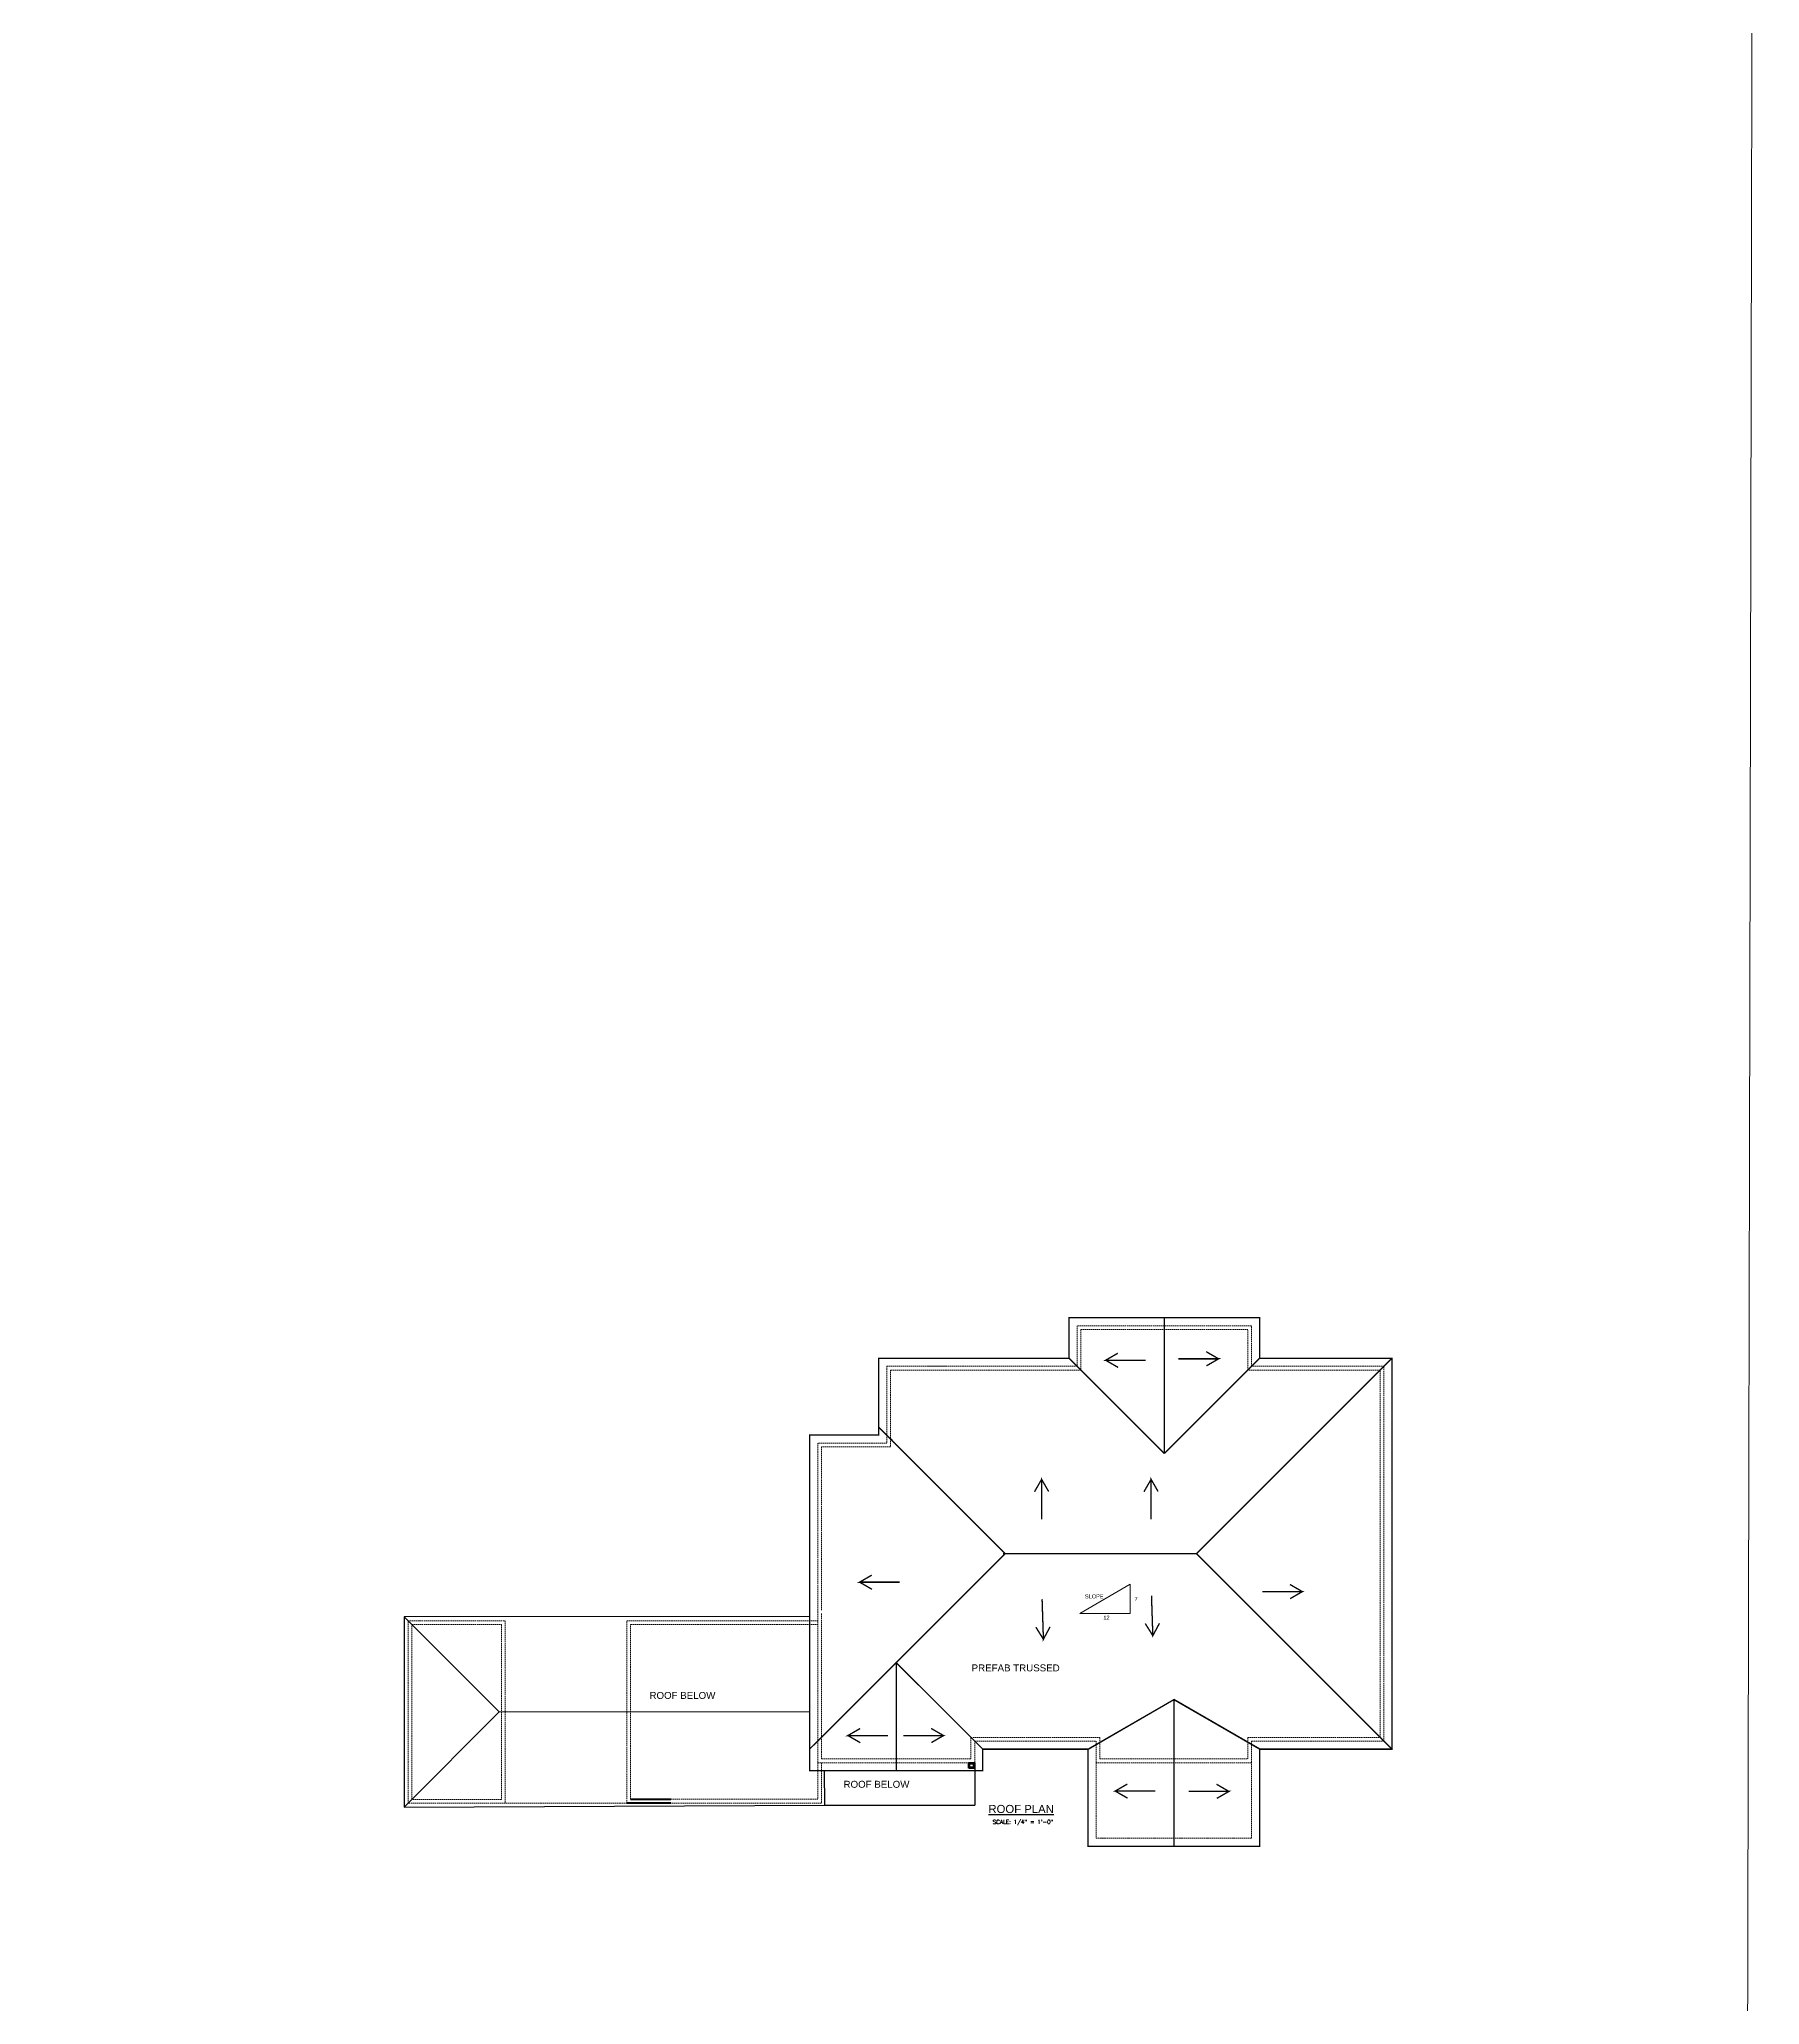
# Model space of a CAD drawing. Extents: x 4834 to 83801, y -13735 to 32221.
# Drawn here: x 15308 to 17855, y -11102 to -8191 of the extents above; entities that cross this region are included whole.
import ezdxf

# ---------------------------------------------------------------- set-up
doc = ezdxf.new("R2010")
doc.units = 0
doc.header["$LTSCALE"] = 8
doc.header["$MEASUREMENT"] = 0
doc.linetypes.add('Hidden (½x)', pattern=[0.1875, 0.125, -0.0625])
for name, color, linetype, lineweight in [('A-LIGHT+', 133, 'Continuous', 9), ('A-WALL', 7, 'Continuous', 40), ('A-Wall-New', 1, 'Continuous', 50), ('Details', 2, 'Continuous', 15), ('hatch', 8, 'Continuous', 13)]:
    doc.layers.add(name, color=color, linetype=linetype, lineweight=lineweight)
for name, color, linetype in [('A-LINE', 6, 'Continuous'), ('A-WALLS.', 7, 'Continuous'), ('PDF3_Text', 7, 'Continuous'), ('WALLELEV1-2', 7, 'Continuous')]:
    doc.layers.add(name, color=color, linetype=linetype)
doc.styles.add('DIM60', font='romans.shx', dxfattribs={"height": 6})
doc.styles.add('PDF Arial', font='arial.ttf')
doc.styles.get("Standard").update_dxf_attribs({"font": 'stylu.ttf'})
doc.styles.add('TITLE', font='arial.ttf', dxfattribs={"height": 12})

msp = doc.modelspace()

# ---------------------------------------------------------------- linework, layer by layer
at = {"layer": 'A-LIGHT+'}
for points in [[(17832.22444, -13734.73788), (8373.6285, -13734.73788), (8373.6285, -2690.99386), (17855.49773, -2741.18456)], [(16848.81834, -10522.66915), (16923.29609, -10522.66915), (16923.29609, -10479.22379)]]:
    msp.add_lwpolyline(points, close=True, dxfattribs=at)
for points in [[(15847.77549, -10527.34304), (15988.89186, -10668.45941)], [(15847.77549, -10809.57577), (15988.89186, -10668.45941)], [(15988.89186, -10668.45941), (16448.4704, -10668.36151)]]:
    msp.add_lwpolyline(points, dxfattribs=at)
at = {"layer": 'A-LINE', "color": 6, "linetype": 'Continuous', "lineweight": 30}
for p, q in [((16550.84198, -10246.87522), (16738.00428, -10434.03751)), ((17021.4615, -10434.03751), (16734.91304, -10434.03751)), ((16448.44034, -10527.21509), (15847.77549, -10527.34304)), ((15847.77549, -10527.34304), (15847.77549, -10809.57577)), ((16576.70507, -10595.36109), (16448.48216, -10723.58399)), ((16860.92071, -10723.57718), (16987.96083, -10650.23053)), ((17115.00096, -10723.57718), (16987.96083, -10650.23053)), ((16470.79662, -10806.33203), (16470.53236, -10755.57583)), ((16692.92117, -10743.57718), (16692.92117, -10806.33203)), ((15847.77549, -10809.57577), (16470.79662, -10806.33203)), ((16470.79662, -10806.33203), (16692.92117, -10806.33203))]:
    msp.add_line(p, q, dxfattribs=at)
at = {"layer": 'A-LINE', "color": 6, "linetype": 'Continuous', "lineweight": 30, "const_width": 2}
for points in [[(17311.00117, -10320.97408), (17311.00117, -10144.49785), (17115.00117, -10144.49785), (17115.00117, -10084.49785), (16832.60211, -10084.49785), (16832.60211, -10144.49785), (16623.20981, -10144.49785)], [(16973.80164, -10084.49785), (16973.80164, -10285.69737)], [(16651.31294, -10144.49785), (16550.84198, -10144.49785), (16550.84198, -10258.40774), (16448.48642, -10258.42954), (16448.48642, -10518.53883)], [(16832.60211, -10144.49785), (16973.80164, -10285.69737)], [(16946.30588, -10147.51411), (16886.8882, -10147.51411), (16904.87721, -10137.12815), (16886.8882, -10147.51411), (16905.28783, -10158.13714)], [(17115.00117, -10144.49785), (16973.80164, -10285.69737)], [(16994.70955, -10145.42873), (17054.12724, -10145.42873), (17036.13823, -10155.81468), (17054.12724, -10145.42873), (17035.7276, -10134.80569)], [(17311.00117, -10144.49785), (17021.4615, -10434.03751)], [(16738.00428, -10434.03751), (16550.84198, -10246.87522)], [(16448.38564, -10270.42956), (16448.48898, -10755.5757), (16704.92117, -10755.57725), (16704.92117, -10723.57718), (16860.92117, -10723.57718), (16860.92117, -10755.57718)], [(16792.05451, -10383.3866), (16792.05451, -10323.96892), (16802.44046, -10341.95792), (16792.05451, -10323.96892), (16781.43148, -10342.36855)], [(16954.17415, -10383.3866), (16954.17415, -10323.96892), (16964.56011, -10341.95792), (16954.17415, -10323.96892), (16943.55112, -10342.36855)], [(17115.0005, -10743.57732), (17115.00096, -10723.57718), (17311.00117, -10723.57718), (17311.00117, -10320.97408)], [(16738.02864, -10434.03751), (16454.25815, -10717.80801)], [(16738.02864, -10434.03751), (17021.4615, -10434.03751)], [(17311.00117, -10723.57718), (17021.4615, -10434.03751)], [(16581.92123, -10476.21986), (16522.50355, -10476.21986), (16540.49256, -10465.83391), (16522.50355, -10476.21986), (16540.90318, -10486.84289)], [(17118.74809, -10490.23827), (17178.16578, -10490.23827), (17160.17677, -10500.62422), (17178.16578, -10490.23827), (17159.76614, -10479.61523)], [(16792.744, -10501.40765), (16794.6917, -10560.7934), (16804.4824, -10542.47361), (16794.6917, -10560.7934), (16783.47124, -10542.75187)], [(16954.77652, -10496.09339), (16956.72422, -10555.47914), (16966.51492, -10537.15936), (16956.72422, -10555.47914), (16945.50376, -10537.43762)], [(16576.70507, -10755.57648), (16576.70507, -10595.36109)], [(16704.92117, -10723.57718), (16576.70507, -10595.36109)], [(16987.96083, -10650.23053), (16860.92117, -10723.57718)], [(16987.96083, -10867.57718), (16987.96083, -10650.23053)], [(17115.00096, -10723.57718), (16987.96083, -10650.23053)], [(16564.58016, -10703.41399), (16505.16248, -10703.41399), (16523.15148, -10693.02803), (16505.16248, -10703.41399), (16523.56211, -10714.03702)], [(16587.33206, -10703.44763), (16646.74974, -10703.44763), (16628.76074, -10713.83359), (16646.74974, -10703.44763), (16628.35011, -10692.8246)], [(16860.92117, -10743.57718), (16860.92117, -10867.57718), (17115.0005, -10867.57718), (17115.0005, -10743.57718)], [(16960.44815, -10785.62288), (16901.03047, -10785.62288), (16919.01948, -10775.23693), (16901.03047, -10785.62288), (16919.4301, -10796.24592)], [(17010.03323, -10786.13883), (17069.45091, -10786.13883), (17051.4619, -10796.52479), (17069.45091, -10786.13883), (17051.05128, -10775.5158)]]:
    msp.add_lwpolyline(points, dxfattribs=at)
at = {"layer": 'A-WALL'}
for p, q in [((16183.13616, -10797.88244), (16243.14122, -10797.88244)), ((16243.14122, -10803.40244), (16177.61616, -10803.40244))]:
    msp.add_line(p, q, dxfattribs=at)
at = {"layer": 'A-Wall-New'}
msp.add_lwpolyline([(16460.48642, -10518.53883), (16460.48642, -10518.79708)], dxfattribs=at)
at = {"layer": 'A-Wall-New', "lineweight": 70}
for points in [[(16684.0677, -10751.91613), (16684.0677, -10743.91613), (16692.0677, -10743.91613), (16692.0677, -10751.91613)], [(16685.0677, -10750.91613), (16685.0677, -10744.91613), (16691.0677, -10744.91613), (16691.0677, -10750.91613)]]:
    msp.add_lwpolyline(points, close=True, dxfattribs=at)
at = {"layer": 'Details', "linetype": 'Hidden (½x)', "ltscale": 2}
msp.add_line((16177.63644, -10803.40244), (15997.61616, -10803.57577), dxfattribs=at)
for points in [[(17299.00117, -10320.97408), (17299.00117, -10156.49785), (17103.00117, -10156.49785), (17103.00117, -10096.49785), (16844.60211, -10096.49785), (16844.60211, -10156.49785), (16623.20981, -10156.49785)], [(17293.50117, -10321.04631), (17293.50117, -10161.99785), (17097.50117, -10161.99785), (17097.50117, -10101.99785), (16850.10211, -10101.99785), (16850.10211, -10161.99785), (16651.35314, -10161.99785)], [(16651.31294, -10156.49785), (16562.84198, -10156.49785), (16562.84198, -10270.40518), (16460.48642, -10270.42698), (16460.48642, -10518.53883)], [(16651.35314, -10161.99785), (16568.34198, -10161.99785), (16568.34198, -10275.90392), (16465.98642, -10275.92572), (16465.98642, -10518.50131)], [(16460.38564, -10270.427), (16460.48642, -10743.57577), (16692.92117, -10743.57718), (16692.92117, -10711.57718), (16872.92117, -10711.57718), (16872.92117, -10743.57718), (17103.0005, -10743.57718), (17103.00123, -10711.57718), (17299.00117, -10711.57718), (17299.00117, -10320.97408)], [(16465.98642, -10522.77195), (16465.98642, -10738.07577), (16687.42117, -10738.07718), (16687.42117, -10706.07718), (16878.42117, -10706.07718), (16878.42117, -10738.07718), (17097.50062, -10738.07718), (17097.50136, -10706.07718), (17293.50117, -10706.07718), (17293.50117, -10321.04631)], [(15979.35419, -10533.34304), (15997.61616, -10533.34304), (15997.61616, -10803.57577), (15853.77549, -10803.57577), (15853.77549, -10533.34304), (15871.35419, -10533.34304)], [(15871.35419, -10533.34304), (15997.61616, -10533.34304), (15997.61616, -10803.57577), (15853.77549, -10803.57577), (15853.77549, -10533.34304), (15871.35419, -10533.34304)], [(16465.98642, -10743.57577), (16465.98642, -10803.38244), (16177.63613, -10803.38244), (16177.63752, -10533.34304), (16460.48642, -10533.34304)], [(16411.63738, -10533.34304), (16460.48642, -10533.34304)], [(15871.35419, -10538.84304), (15992.11616, -10538.84304), (15992.11616, -10798.07577), (15859.27549, -10798.07577), (15859.27549, -10538.84304), (15871.35419, -10538.84304)], [(16460.48642, -10743.57577), (16460.48642, -10797.88244), (16183.13616, -10797.88244), (16183.13749, -10538.84304), (16411.63738, -10538.84304)], [(16411.63738, -10538.84304), (16460.48642, -10538.84304)], [(16872.92117, -10743.57718), (16872.92117, -10855.57718), (17103.0005, -10855.57718), (17103.0005, -10743.57718)], [(17103.0005, -10855.57718), (16872.92117, -10855.57718), (17103.0005, -10855.57718)]]:
    msp.add_lwpolyline(points, dxfattribs=at)
at = {"layer": 'hatch'}
msp.add_lwpolyline([(16569.58394, -10263.91638, 0.2273357491), (16569.68994, -10264.13505, 0.2263250982), (16569.92661, -10264.18905)], format="xyb", dxfattribs=at)
msp.add_arc((16571.8687, -10263.67495), 2.04089, 182.99867838, 253.03733815, dxfattribs=at)

# ---------------------------------------------------------------- texts
at = {"layer": 'A-WALL', "insert": (16883.77086, -10494.25211), "char_height": 6, "width": 5.2093704, "attachment_point": 3}
msp.add_mtext('SLOPE ', dxfattribs=at)
at = {"layer": 'A-WALL', "char_height": 6, "attachment_point": 3}
for s, insert in [('7 ', (16934.20001, -10498.27873)), ('12 ', (16892.66802, -10525.78443))]:
    msp.add_mtext(s, dxfattribs=dict(at, insert=insert))
at = {"layer": 'A-WALLS.', "color": 7, "linetype": 'Continuous', "lineweight": 25, "style": 'DIM60'}
msp.add_text('SCALE: 1/4" = 1\'-0" ', height=6, dxfattribs=at).set_placement((16719.66052, -10834.39146))
at = {"layer": 'PDF3_Text', "lineweight": 0, "attachment_point": 7, "style": 'PDF Arial'}
for s, insert, char_height in [('PREFAB TRUSSED', (16688.40699, -10608.50179), 10.3078125), ('ROOF BELOW', (16211.26058, -10649.26952), 10.307812), ('ROOF BELOW', (16498.64341, -10780.90145), 10.307812)]:
    msp.add_mtext(s, dxfattribs=dict(at, insert=insert, char_height=char_height))
at = {"layer": 'WALLELEV1-2', "color": 4, "insert": (16761.68246, -10806.17364), "char_height": 12, "width": 235.4081515, "attachment_point": 2, "style": 'TITLE'}
msp.add_mtext('\\A1;{\\LROOF PLAN}', dxfattribs=at)

doc.saveas('drawing.dxf')
